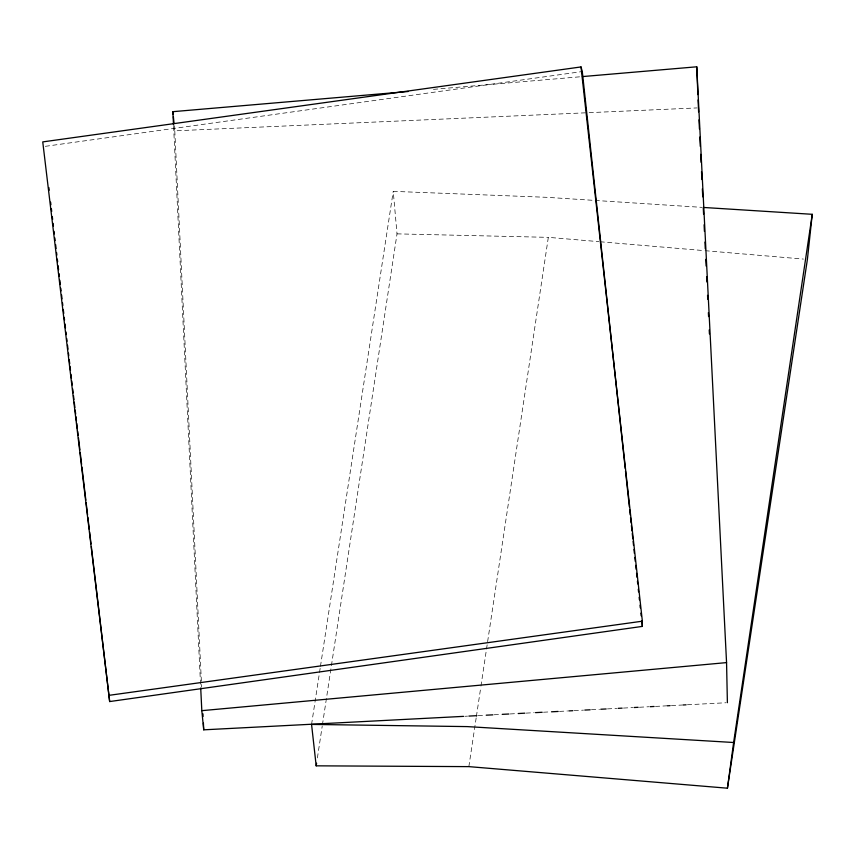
<?xml version="1.0" encoding="UTF-8"?>
<svg xmlns="http://www.w3.org/2000/svg" width="855" height="855" viewBox="0 0 855 855"><rect width="100%" height="100%" fill="white"/><g stroke="black" fill="none" stroke-linecap="round" stroke-linejoin="round"><path stroke-width="0.64" stroke-dasharray="4.28 3.21" d="M468.861 766.625L476.192 717.783M476.395 716.469L480.756 687.431M480.948 686.105L548.333 237.348L598.821 241.644M317.397 757.915L322.207 726.226M322.41 724.912L397.019 233.864L393.236 191.36L546.666 197.313L701.934 207.359M311.562 724.42L320.251 667.68M320.454 666.366L393.236 191.36M45.336 146.323L580.962 71.735M433.474 89.347L579.743 76.822M464.896 716.287L467.557 716.148M478.223 715.603L484.881 715.25M494.211 714.769L500.87 714.427M510.2 713.946L516.858 713.594M526.188 713.113L534.183 712.696M543.513 712.215L550.171 711.873M559.501 711.381L567.496 710.975M574.154 710.623L583.484 710.142M591.478 709.725L599.473 709.319M607.467 708.902L616.797 708.41M623.466 708.068L632.786 707.587M639.455 707.245L648.774 706.754M655.443 706.412L667.434 705.792M671.432 705.589L683.423 704.958M687.42 704.755L726.066 702.757M174.27 125.728L174.783 130.836L587.812 112.721M589.148 112.657L697.071 107.922M397.019 233.864L548.333 237.348M600.146 241.762L703.772 250.59M705.097 250.697L803.411 259.076M174.783 130.836L201.47 683.134M201.534 684.47L201.662 687.142M173.576 126.348L200.647 686.651"/><path stroke-width="1.28" d="M642.308 626.405L642.372 621.19L581.015 66.936L42.75 141.898L109.664 701.56L642.308 626.405L641.731 621.104M812.25 214.306L807.398 259.418L727.434 788.203L468.861 766.625L316.19 765.834L311.562 724.42L467.193 726.6L733.622 742.503L812.25 214.306L703.259 207.444L703.58 214.103M727.434 788.203L733.622 742.503M316.19 765.834L316.596 763.194M108.916 695.35L642.372 621.19M463.56 716.362L203.725 729.828L201.812 710.665L726.558 662.604L696.75 66.797L582.405 76.587M173.512 125.012L172.87 111.674L408.22 91.506M468.893 716.084L476.887 715.667M486.217 715.186L492.875 714.844M502.206 714.353L508.864 714.011M518.194 713.53L524.852 713.177M535.519 712.632L542.177 712.279M551.507 711.798L558.165 711.456M568.832 710.9L572.829 710.697M584.82 710.077L590.153 709.8M600.808 709.244L606.142 708.966M618.133 708.346L622.13 708.143M634.121 707.513L638.119 707.309M650.11 706.69L654.107 706.486M667.434 705.792L670.096 705.653M683.423 704.958L686.084 704.819M581.015 66.936L582.287 71.553L625.219 468.444M48.874 187.576L49.184 190.227M50.595 202.143L50.915 204.794M51.386 208.77L51.695 211.42M52.315 216.721L52.636 219.372M53.106 223.337L53.416 225.987M54.047 231.288L54.357 233.939M54.827 237.914L55.137 240.565M55.607 244.541L56.077 248.506M56.548 252.482L56.868 255.132M57.338 259.108L57.648 261.758M58.119 265.734L58.589 269.71M59.059 273.675L59.369 276.325M59.839 280.301L60.31 284.277M60.78 288.253L61.09 290.903M61.56 294.879L62.03 298.844M62.501 302.82L62.821 305.47M63.291 309.446L63.762 313.422M64.232 317.397L64.542 320.048M65.012 324.013L65.482 327.989M65.953 331.964L66.263 334.615M66.733 338.591L67.053 341.241M67.524 345.217L67.983 349.182M68.453 353.158L68.774 355.808M69.244 359.784L69.715 363.76M70.025 366.41L70.495 370.386M70.965 374.351L71.435 378.327M71.745 380.977L72.215 384.953M72.686 388.929L73.156 392.905M73.477 395.555L73.947 399.52M74.257 402.171L74.887 407.472M75.197 410.122L75.668 414.098M75.977 416.748L76.448 420.724M76.758 423.375L77.388 428.665M77.698 431.315L78.168 435.291M78.489 437.942L79.9 449.858M80.21 452.509L81.62 464.436M81.93 467.087L85.853 500.196M86.163 502.847L87.573 514.774M87.883 517.425L89.294 529.341M89.615 531.992L91.025 543.919M91.335 546.569L109.664 701.56M625.507 471.105L629.376 506.94M629.665 509.601L630.242 514.902M630.53 517.564L631.108 522.875M631.396 525.526L631.963 530.837M632.251 533.488L632.828 538.8M633.117 541.45L633.544 545.437M633.972 549.423L634.41 553.399M634.838 557.385L635.265 561.361M635.703 565.347L636.131 569.334M636.558 573.31L636.996 577.296M637.424 581.272L637.712 583.933M638.279 589.245L638.567 591.895M639.145 597.207L639.433 599.857M640.01 605.169L640.299 607.83M640.865 613.131L641.154 615.792M172.87 111.674L173.127 114.228M173.383 116.782L174.014 123.173M698.599 111.845L698.086 99.917M698.984 119.818L699.443 129.105M699.828 137.078L700.277 146.365M700.673 154.338L701.057 162.3M701.506 171.599L701.902 179.561M702.35 188.859L702.735 196.821M704.103 224.747L704.424 231.406M704.948 242.05L705.268 248.709M705.792 259.364L706.112 266.023M706.636 276.667L706.893 281.99M707.545 295.306L707.737 299.303M708.378 312.609L708.581 316.607M709.223 329.923L709.426 333.91M202.956 713.818L203.084 716.49M203.405 723.159L203.725 729.828M200.711 687.986L201.812 710.665M696.75 66.797L697.872 94.616M726.558 662.604L727.391 702.682"/></g></svg>
